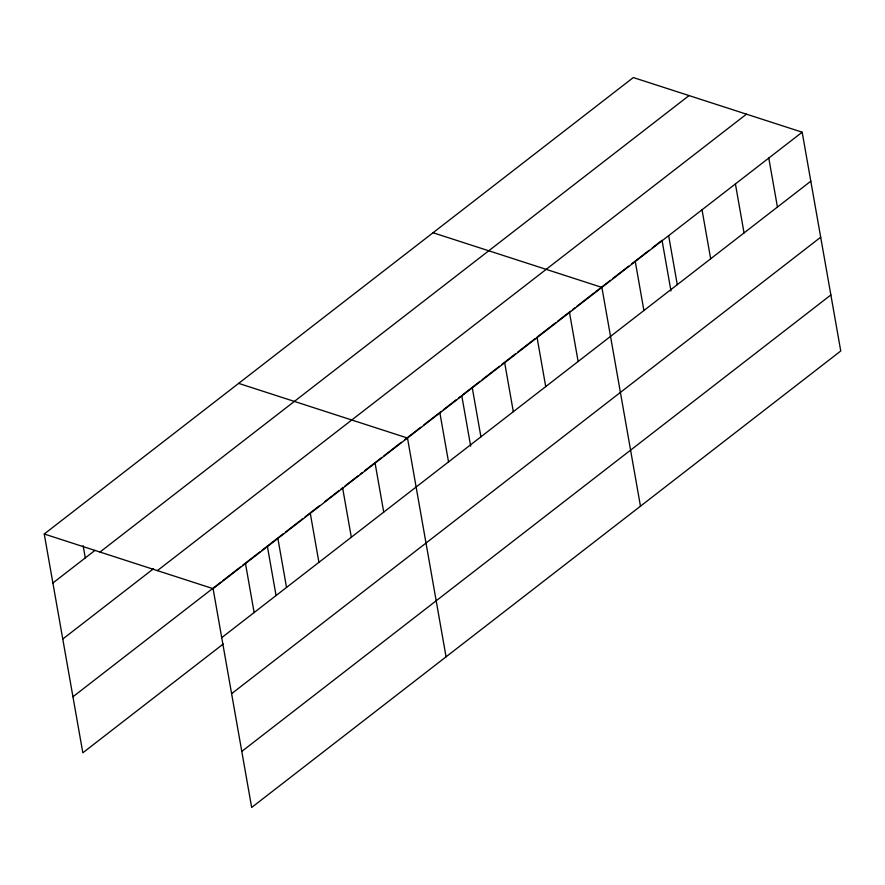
<?xml version="1.0" encoding="UTF-8"?>
<svg xmlns="http://www.w3.org/2000/svg" width="885" height="885" viewBox="0 0 885 885"><rect width="100%" height="100%" fill="white"/><g stroke="black" fill="none" stroke-linecap="round" stroke-linejoin="round"><path stroke-width="1.33" d="M44.25 534.009L633.328 77.548L802.175 132.197L840.75 350.991L251.672 807.452L213.086 588.658L44.25 534.009L82.825 752.803L223.23 644.014M52.89 583.005L95.005 550.37M99.972 552.041L689.05 95.58M62.769 639.036L153.492 568.745M157.375 570.626L746.453 114.165M72.946 696.772L220.907 582.12M223.064 580.449L240.344 567.053M242.501 565.382L259.781 551.997M261.949 550.315L283.543 533.578M285.7 531.907L299.749 521.033M300.823 520.192L302.991 518.522M305.148 516.84L319.186 505.966M324.585 501.784L338.623 490.898M340.78 489.228L342.949 487.558M345.106 485.876L358.06 475.842M360.228 474.161L362.385 472.49M364.543 470.82L381.822 457.423M383.979 455.753L401.259 442.367M404.5 439.856L420.707 427.3M423.948 424.789L441.228 411.403M443.385 409.733L456.339 399.688M458.507 398.018L460.665 396.336M462.822 394.666L480.046 381.313M482.203 379.643L499.428 366.301M501.585 364.631L515.579 353.779M517.736 352.108L534.971 338.767M537.118 337.096L555.426 322.914M557.583 321.244L570.504 311.232M572.65 309.562L574.808 307.892M576.965 306.221L594.189 292.869M595.273 292.039L610.34 280.357M612.497 278.686L628.649 266.175M631.879 263.664L649.114 250.311M652.345 247.811L660.951 241.14M213.086 588.658L802.175 132.197M221.726 637.654L810.815 181.193M231.605 693.685L820.694 237.224M241.782 751.42L830.871 294.959M433.042 232.744L601.889 287.393L640.463 506.187M238.651 383.382L407.487 438.031L446.062 656.825M768.788 158.061L777.428 207.057M735.413 183.936L744.042 232.921M702.026 209.8L710.666 258.785M668.651 235.664L677.279 284.66M662.035 240.3L670.974 290.999M635.264 261.529L643.904 310.524M569.486 312.505L578.126 361.489M537.084 337.605L545.724 386.601M504.682 362.717L513.322 411.702M472.28 387.818L480.92 436.814M461.738 395.506L470.687 446.195M439.889 412.919L448.529 461.915M375.085 463.132L383.725 512.127M342.683 488.243L351.323 537.228M310.292 513.344L318.921 562.34M277.89 538.456L286.53 587.441M267.347 546.134L276.054 595.494M245.488 563.557L254.128 612.553M83.124 545.647L85.292 557.893"/></g></svg>
